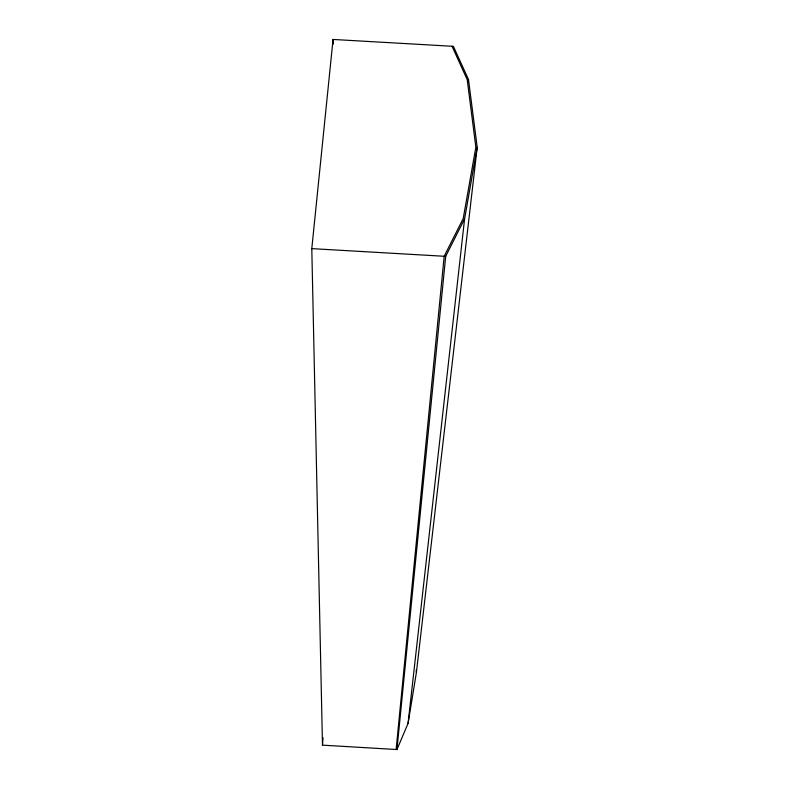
<?xml version="1.0" encoding="UTF-8"?>
<svg xmlns="http://www.w3.org/2000/svg" width="789" height="789" viewBox="0 0 789 789"><rect width="100%" height="100%" fill="white"/><g stroke="black" fill="none" stroke-linecap="round" stroke-linejoin="round"><path stroke-width="1.18" d="M322.484 745.151L311.793 248.624L333.057 39.45L453.389 46.334L468.498 79.521L477.207 147.316L416.405 672.445L408.071 723.375L396.966 749.55L322.484 745.151L323.056 737.774M396.127 749.501L444.177 256.267L463.222 218.523L475.856 147.237L467.216 79.65L452.028 46.255M396.966 749.55L445.686 256.356L464.593 218.839L477.207 147.316M468.242 81.967L468.498 79.521M408.071 723.375L464.593 218.839M311.793 248.624L445.686 256.356M416.217 670.019L416.405 672.445M333.057 39.45L333.066 44.381"/></g></svg>
